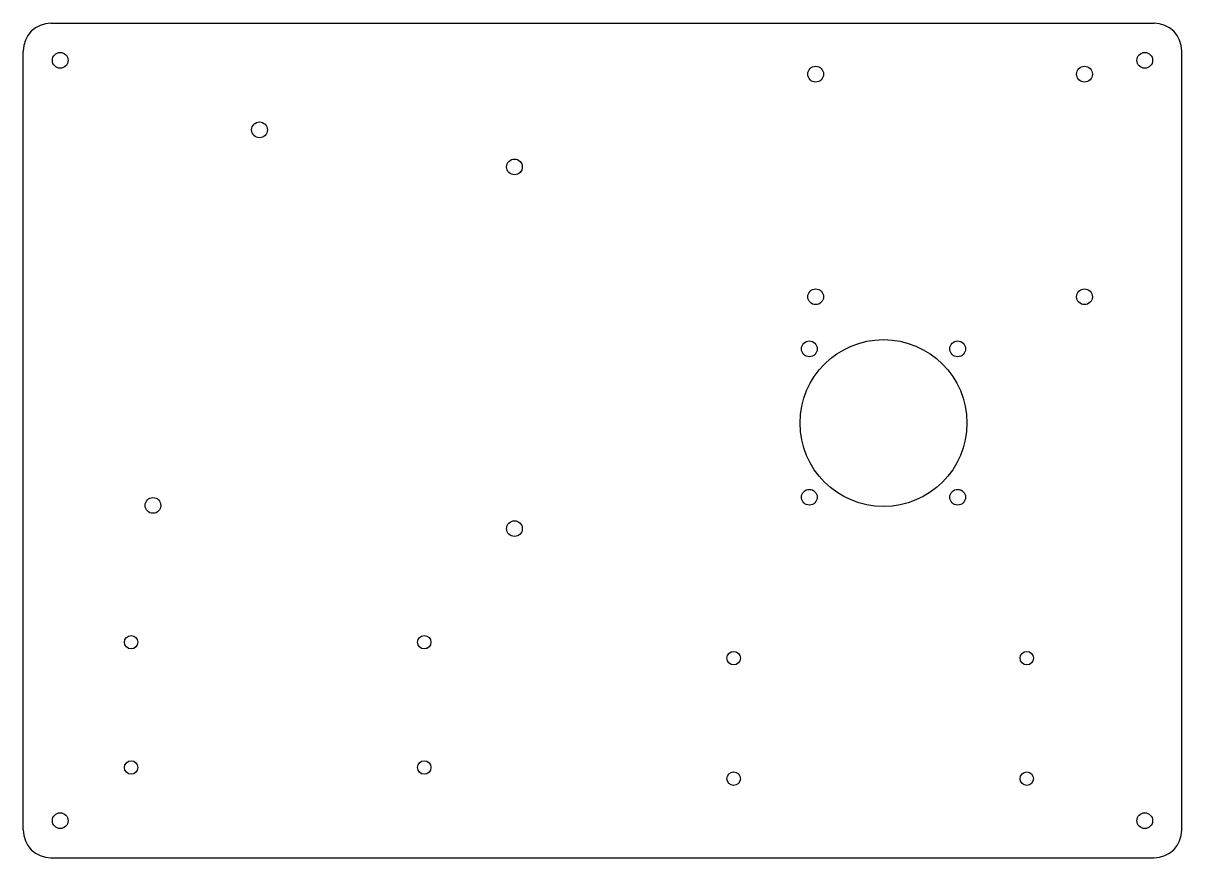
# Model space of a CAD drawing. Header units: millimetres. Extents: x 0 to 250, y 0 to 180.
import ezdxf

# ---------------------------------------------------------------- set-up
doc = ezdxf.new("R2010")
doc.units = ezdxf.units.MM

msp = doc.modelspace()

# ---------------------------------------------------------------- linework, layer by layer
at = {"layer": 'CUT'}
for p, q in [((6, 180), (244, 180)), ((0, 6), (0, 174)), ((250, 6), (250, 174)), ((6, 0), (244, 0))]:
    msp.add_line(p, q, dxfattribs=at)
for centre, radius in [((8, 172), 1.7), ((242, 172), 1.7), ((171, 169), 1.7), ((229, 169), 1.7), ((51, 156.99), 1.7), ((106, 149), 1.7), ((171, 121), 1.7), ((229, 121), 1.7), ((185.63, 93.76), 18), ((169.63, 109.76), 1.7), ((201.63, 109.76), 1.7), ((28, 76), 1.7), ((169.63, 77.76), 1.7), ((201.63, 77.76), 1.7), ((106, 71), 1.7), ((23.2925, 46.5), 1.45), ((86.5425, 46.5), 1.45), ((153.2925, 43.0595), 1.45), ((216.5425, 43.0595), 1.45), ((23.2925, 19.475), 1.45), ((86.5425, 19.475), 1.45), ((153.2925, 17.0595), 1.45), ((216.5425, 17.0595), 1.45), ((8, 8), 1.7), ((242, 8), 1.7)]:
    msp.add_circle(centre, radius, dxfattribs=at)
for centre, start, end in [((6, 174), 90, 180), ((244, 174), 0, 90), ((6, 6), 180, 270), ((244, 6), 270, 360)]:
    msp.add_arc(centre, 6, start, end, dxfattribs=at)

doc.saveas('drawing.dxf')
